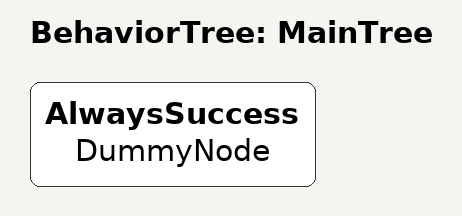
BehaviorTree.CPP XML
<root BTCPP_format="4" main_tree_to_execute="MainTree">
  <BehaviorTree ID="MainTree">
    <AlwaysSuccess name="DummyNode"/>
  </BehaviorTree>
</root>
